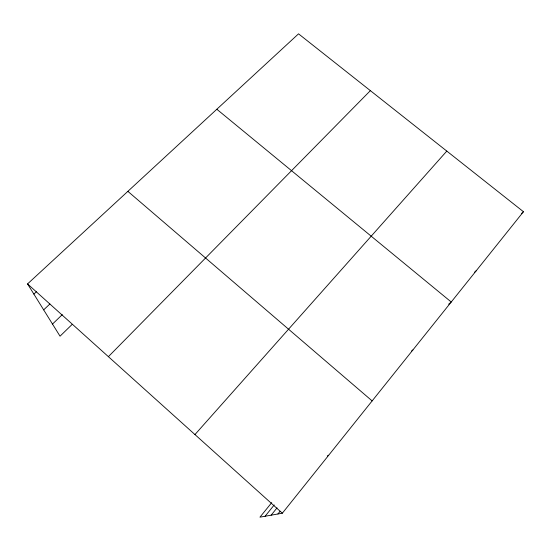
<?xml version="1.0" encoding="UTF-8"?>
<svg xmlns="http://www.w3.org/2000/svg" width="551" height="551" viewBox="0 0 551 551"><rect width="100%" height="100%" fill="white"/><g stroke="black" fill="none" stroke-linecap="round" stroke-linejoin="round"><path stroke-width="0.83" d="M271.726 502.629L259.948 517.162L282.339 513.201L523.45 211.708L298.539 33.838L27.55 283.923L60.038 336.193L72.236 324.325M277.931 513.98L280.08 511.3M271.154 515.178L277.036 507.87M265.1 516.253L274.212 504.964M194.951 434.567L446.799 151.091M108.389 356.669L370.368 90.646M52.497 324.057L62.297 314.635M43.674 309.869L49.886 303.98M33.873 294.103L36.38 291.761M521.583 213.451L523.45 211.708M474.411 272.339L476.271 270.699M448.638 304.214L451.235 302.003L216.825 109.25M411.59 350.966L412.899 349.94M327.322 455.932L328.706 455.222M127.866 191.349L372.139 400.914M27.55 283.923L282.339 513.201"/></g></svg>
